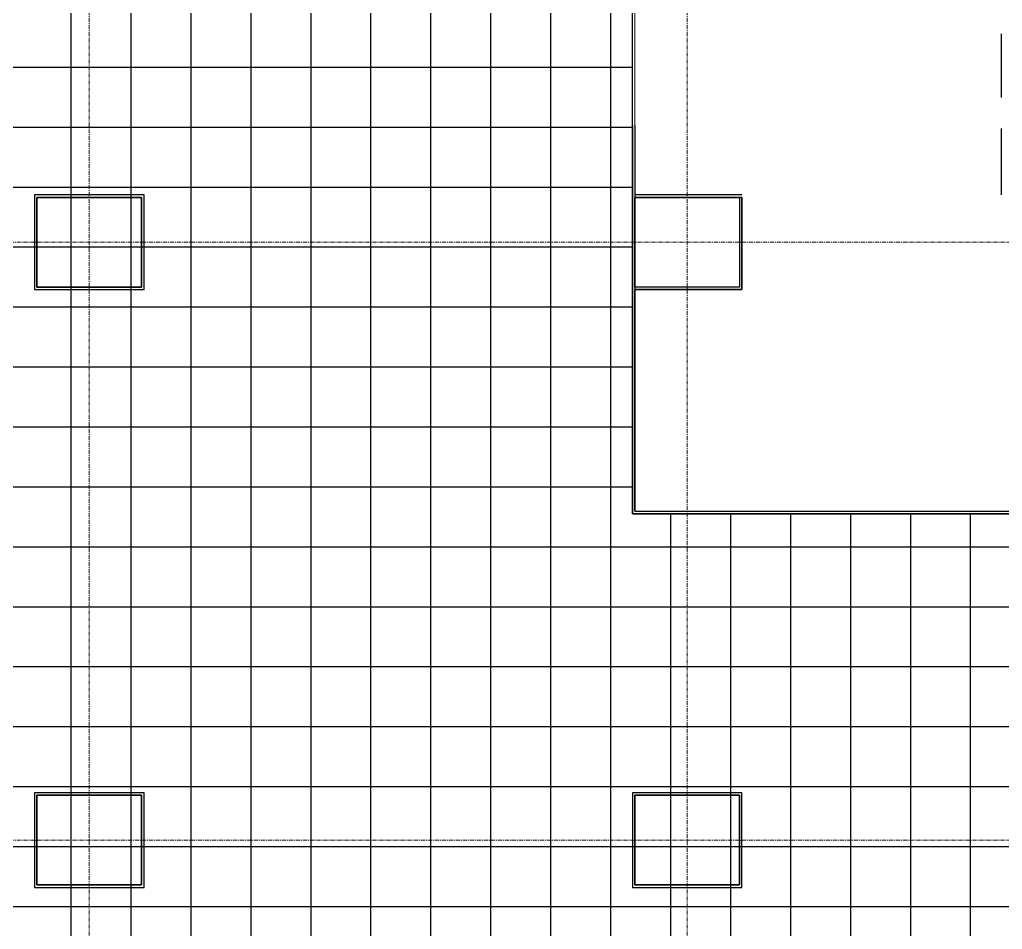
# Model space of a CAD drawing. Extents: x -15449 to 568150, y -1239737 to 53667.
# Drawn here: x 273933 to 293653, y -279593 to -261335 of the extents above; entities that cross this region are included whole.
import ezdxf

# ---------------------------------------------------------------- set-up
doc = ezdxf.new("R2010")
doc.units = 0
doc.header["$LTSCALE"] = 8
doc.linetypes.add('IDA - Grid Line', pattern=[3500, 2000, -500, 500, -500])
doc.layers.get('0').update_dxf_attribs({"color": 1, "linetype": 'CONTINUOUS'})
for name, color, linetype in [('000_CTCI_CSA', 7, 'CONTINUOUS'), ('Ceiling FL+3000', 6, 'CONTINUOUS'), ('Ceiling FL+5000', 150, 'CONTINUOUS')]:
    doc.layers.add(name, color=color, linetype=linetype)
doc.layers.add('A-_ANOTGRID_E', color=7, linetype='CONTINUOUS', lineweight=9)
doc.layers.add('Block - Cargo Lift_dwg', color=7, linetype='CONTINUOUS', lineweight=9, true_color=0x767676)

# ---------------------------------------------------------------- blocks, each defined once
blk = doc.blocks.new('column grid')
at = {"color": 252, "elevation": 0}
for points in [[(-24454.4, -70338.8), (-22354.4, -70338.8), (-22354.4, -72138.8), (-24454.4, -72138.8)], [(-12454.4, -70338.8), (-10354.4, -70338.8), (-10354.4, -72138.8), (-12454.4, -72138.8)], [(-24454.4, -82338.8), (-22354.4, -82338.8), (-22354.4, -84138.8), (-24454.4, -84138.8)], [(-12454.4, -82338.8), (-10354.4, -82338.8), (-10354.4, -84138.8), (-12454.4, -84138.8)]]:
    blk.add_lwpolyline(points, close=True, dxfattribs=at)
at = {"layer": 'A-_ANOTGRID_E', "color": 8, "linetype": 'IDA - Grid Line', "ltscale": 0.005, "true_color": 0x808080}
for p, q in [((-23404.4, 9427, 0), (-23404.4, -120414.2, 0)), ((-11404.4, 9427, 0), (-11404.4, -120414.2, 0)), ((29680.4, -71238.8, 0), (-104784.6, -71238.8, 0)), ((29680.4, -83238.8, 0), (-104784.6, -83238.8, 0))]:
    blk.add_line(p, q, dxfattribs=at)
blk = doc.blocks.new('CTCI_Building Footprint and Grid')
at = {"color": 252}
blk.add_blockref('column grid', (1987651, -866033, 0), dxfattribs=at)

msp = doc.modelspace()

# ---------------------------------------------------------------- hatches: boundary and pattern name
at = {"layer": 'Ceiling FL+5000'}
h = msp.add_hatch(dxfattribs=at)
h.set_pattern_fill('ANSI37', color=256, scale=379, angle=225)
h.set_pattern_definition([(270, (-191924.1, 87879.6), (1203.325, -1e-13), []), (0, (-191924.1, 87879.6), (3e-13, 1203.325), [])])
h.paths.add_polyline_path([(286227.9329, -236052.1709), (276328.3145, -236052.1709), (276328.3145, -231052.1709), (274228.3145, -231052.1709), (274228.3145, -228852.1709), (276328.3145, -228852.1709), (276328.3145, -218752.1709), (274228.3145, -218752.1709), (274228.3145, -216852.1709), (276328.3145, -216852.1709), (276328.3145, -206752.1709), (274228.3145, -206752.1709), (274228.3145, -205002.5644), (264428.3145, -205002.5644), (264428.3145, -206752.8143), (262228.3145, -206752.8143), (262228.3145, -205002.5644), (252428.3145, -205002.5644), (252428.3145, -206752.7469), (250228.3145, -206752.7469), (250228.3145, -205002.5644), (240428.3145, -205002.5644), (240428.3145, -206752.1709), (238228.3145, -206752.1709), (238228.3145, -205002.1718), (230228.3145, -205002.1718), (230228.3145, -228852.1709), (240428.3145, -228852.1709), (240428.3145, -230752.1709), (238328.3145, -230752.1709), (238328.3145, -240852.1709), (240428.3145, -240852.1709), (240428.3145, -242752.1709), (238328.3145, -242752.1709), (238328.3145, -252852.1709), (252428.3145, -252852.1709), (252428.3145, -254752.7469), (250328.3145, -254752.7469), (250328.3193, -264852.1709), (252428.3145, -264852.1709), (252428.3145, -266752.7469), (250328.3145, -266752.7469), (250328.3145, -276851.7783), (252428.3145, -276851.7783), (252428.3145, -278752.7469), (250278.3145, -278752.7469), (250278.3145, -286302.7469), (258678.1767, -286302.7469), (258678.1767, -288852.8143), (258678.1767, -290902.955), (262228.3145, -290902.955), (262228.3145, -288852.8143), (264428.3145, -288852.8143), (264428.3145, -290753.3903), (262378.3145, -290753.3903), (262378.3145, -296952.7469), (264428.3145, -296952.7469), (264428.3145, -298402.1705), (274228.3145, -298402.1705), (274228.3145, -296952.7469), (276428.3145, -296952.7469), (276428.3145, -298402.1703), (286228.3145, -298402.1703), (286228.3145, -296952.7469), (288428.3145, -296952.7469), (288428.3145, -298402.1705), (295828.3144, -298402.1563), (295828.3116, -296951.6196), (297877.8668, -296951.6196), (297877.8668, -290752.1709), (295885.4125, -290752.1709), (295828.4553, -271253.8076), (286227.9329, -271252.1623)])

# ---------------------------------------------------------------- linework, layer by layer
at = {"layer": 'Block - Cargo Lift_dwg', "lineweight": -3}
for p, q in [((293628.3171, -261617.5081, 0), (293628.3171, -262895.2029, 0)), ((286228.3145, -263452.1694, 0), (286227.9329, -271252.1623, 0)), ((286278.3145, -263452.1718, 0), (286277.9354, -271202.1709, 0)), ((293628.3171, -263521.1811, 0), (293628.3171, -264852.1718, 0)), ((276428.3145, -264851.5948, 0), (274228.3145, -264851.5948, 0)), ((274228.3145, -264851.5948, 0), (274228.3145, -266752.1709, 0)), ((276378.3145, -264901.5948, 0), (274278.3145, -264901.5948, 0)), ((274278.3145, -264901.5948, 0), (274278.3145, -266702.1709, 0)), ((276378.3145, -266702.1709, 0), (276378.3145, -264901.5948, 0)), ((276428.3145, -266752.1709, 0), (276428.3145, -264851.5948, 0)), ((288428.3145, -264852.1718, 0), (286278.3145, -264852.1718, 0)), ((288428.3145, -264902.1718, 0), (286278.3145, -264902.1718, 0)), ((288378.3145, -264902.1718, 0), (288378.3145, -266702.1709, 0)), ((288428.3145, -264902.1718, 0), (288428.3145, -266752.1709, 0)), ((274228.3145, -266752.1709, 0), (276428.3145, -266752.1709, 0)), ((274278.3145, -266702.1709, 0), (276378.3145, -266702.1709, 0)), ((288378.3145, -266702.1709, 0), (286278.1555, -266702.1718, 0)), ((288428.3145, -266752.1709, 0), (286278.1555, -266752.1718, 0)), ((286227.9329, -271252.1623, 0), (295828.4553, -271253.8076, 0)), ((286277.9354, -271202.1709, 0), (295878.3117, -271203.8161, 0)), ((276428.3145, -276851.5948, 0), (274228.3145, -276851.5948, 0)), ((274228.3145, -276851.5948, 0), (274228.3145, -278752.1709, 0)), ((276428.3145, -278752.1709, 0), (276428.3145, -276851.5948, 0)), ((288428.3145, -276851.5948, 0), (286228.3145, -276851.5948, 0)), ((286228.3145, -276851.5948, 0), (286228.3145, -278752.1709, 0)), ((288428.3145, -278752.1709, 0), (288428.3145, -276851.5948, 0)), ((276378.3145, -276901.5948, 0), (274278.3145, -276901.5948, 0)), ((274278.3145, -276901.5948, 0), (274278.3145, -278702.1709, 0)), ((276378.3145, -278702.1709, 0), (276378.3145, -276901.5948, 0)), ((288378.3145, -276901.5948, 0), (286278.3145, -276901.5948, 0)), ((286278.3145, -276901.5948, 0), (286278.3145, -278702.1709, 0)), ((288378.3145, -278702.1709, 0), (288378.3145, -276901.5948, 0)), ((274228.3145, -278752.1709, 0), (276428.3145, -278752.1709, 0)), ((274278.3145, -278702.1709, 0), (276378.3145, -278702.1709, 0)), ((286228.3145, -278752.1709, 0), (288428.3145, -278752.1709, 0)), ((286278.3145, -278702.1709, 0), (288378.3145, -278702.1709, 0))]:
    msp.add_line(p, q, dxfattribs=at)
at = {"layer": 'Block - Cargo Lift_dwg', "color": 8, "ltscale": 0.1, "true_color": 0x808080, "elevation": 0}
msp.add_lwpolyline([(230178.3145, -228902.6222), (230178.3145, -205202.2366), (276378.3145, -205202.496), (276377.8676, -236002.5634), (286277.8676, -236002.5634), (286277.8676, -271202.5634), (295877.8648, -271202.5634), (295877.8475, -291002.1708), (295878.3144, -291008.8377), (295878.3145, -298502.1705), (250278.3145, -298502.1705), (250278.3145, -252902.7469), (238278.3145, -252902.1709), (238277.8676, -228902.5634), (230177.8676, -228902.5634)], dxfattribs=at)
at = {"layer": 'Block - Cargo Lift_dwg', "color": 8, "true_color": 0x808080, "elevation": 0}
msp.add_lwpolyline([(288077.8676, -205202.5618), (276377.8659, -205202.5297), (276377.8676, -236002.5634), (286277.8676, -236002.5634), (286277.8676, -271202.5634), (295877.8615, -271202.5634), (295876.8381, -291002.1708), (305478.3156, -291002.1792), (307278.3128, -291002.1792), (307278.316, -276902.1718), (301578.0066, -276902.1718), (301578.0066, -265204.3622), (297678.3128, -265200.7646), (297678.3161, -228902.5644), (287178.6881, -228902.5684), (287178.698, -220692.4827), (288077.8657, -220692.4869), (288077.8676, -205202.5618)], dxfattribs=at)
at = {"layer": 'Ceiling FL+3000', "color": 8, "lineweight": -3, "true_color": 0x808080, "elevation": 0}
for points in [[(286277.9354, -271202.1709), (286277.9334, -266752.1718), (288428.3145, -266752.1709), (288428.3145, -264902.1718)], [(295828.3145, -264902.5509), (295827.8523, -266752.1719), (298028.2113, -266752.1719), (298029.6422, -265201.0888), (298029.8661, -264999.023), (301478.0108, -264999.023), (301478.0066, -276902.1709), (295894.7047, -276902.2586), (295894.7047, -271203.8161), (286277.9354, -271202.1709)]]:
    msp.add_lwpolyline(points, dxfattribs=at)
at = {"layer": 'Ceiling FL+5000', "elevation": 0}
msp.add_lwpolyline([(295885.4125, -290752.1709), (295828.4553, -271253.8076), (286227.9329, -271252.1623), (286227.9329, -236052.1709)], dxfattribs=at)

# ---------------------------------------------------------------- block references
at = {"layer": '000_CTCI_CSA', "color": 2}
msp.add_blockref('CTCI_Building Footprint and Grid', (-1688918.33, 671469.6085, 0), dxfattribs=at)

doc.saveas('drawing.dxf')
